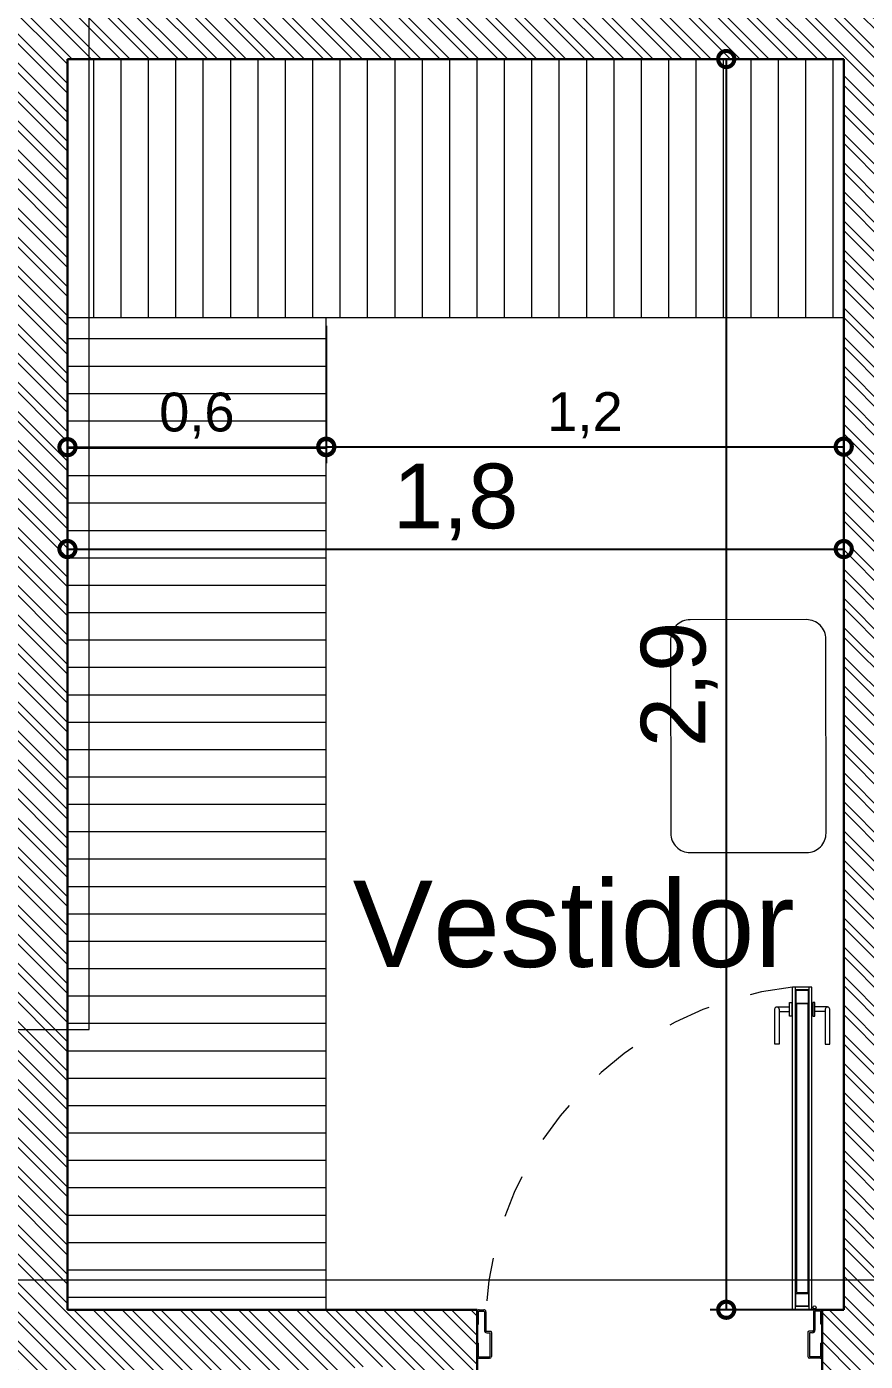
# Model space of a CAD drawing. Header units: millimetres. Extents: x 2502.5 to 2587.5, y 1451 to 1547.9.
# Drawn here: x 2522.618 to 2524.562, y 1506.125 to 1509.219 of the extents above; entities that cross this region are included whole.
import ezdxf

# ---------------------------------------------------------------- set-up
doc = ezdxf.new("R2010")
doc.units = ezdxf.units.MM
doc.linetypes.add('JIS_02_0.7', pattern=[1.35, 0.75, -0.6])
for name, color, linetype, lineweight in [('0.05', 254, 'Continuous', 5), ('0.09', 6, 'Continuous', 9), ('0.15', 6, 'Continuous', 15), ('02_CIVIL_EXIST', 250, 'Continuous', 30), ('08_CIVIL VISTAS FINO', 253, 'Continuous', 5), ('09_CIVIL PROYECCIONES', 230, 'JIS_02_0.7', 5), ('11_CARPINTERIA Y MOBILIARIO', 141, 'Continuous', 9), ('12_TEXTOS', 150, 'Continuous', 20), ('13_COTAS', 8, 'Continuous', 9), ('ABERTURASQ', 250, 'Continuous', 30)]:
    doc.layers.add(name, color=color, linetype=linetype, lineweight=lineweight)
doc.styles.add('Swis721 BT', font='swiss.ttf')
doc.dimstyles.new('ISO-23', dxfattribs={"dimscale": 0.03, "dimtxt": 5, "dimasz": 2.5, "dimexe": 1.25, "dimexo": 0.625, "dimtad": 1, "dimtxsty": 'Swis721 BT', "dimblk": 'DOTSMALL', "dimcen": 2.5, "dimclrt": 150, "dimadec": 0, "dimazin": 0, "dimtfac": 1, "dimtmove": 0, "dimatfit": 3, "dimfxl": 0, "dimarcsym": 0})

# ---------------------------------------------------------------- blocks, each defined once
blk = doc.blocks.new('80')
at = {"layer": '09_CIVIL PROYECCIONES', "linetype": 'JIS_02_0.7', "ltscale": 0.1}
blk.add_arc((2522612.3974, 181769.4556), 0.8022, 276.4267, 356.831, dxfattribs=at)
at = {"layer": '11_CARPINTERIA Y MOBILIARIO'}
for p, q in [((2522612.4184, 181769.5148), (2522612.4184, 181769.4844)), ((2522612.4218, 181769.5148), (2522612.4218, 181769.4844)), ((2522612.4229, 181769.5193), (2522612.4472, 181769.5193)), ((2522612.4229, 181769.5159), (2522612.447, 181769.5159)), ((2522612.4481, 181769.4601), (2522612.4481, 181769.515)), ((2522612.4516, 181769.4593), (2522612.4516, 181769.5155)), ((2522613.1852, 181769.4593), (2522613.1852, 181769.5155)), ((2522613.1887, 181769.4601), (2522613.1887, 181769.515)), ((2522613.2139, 181769.5193), (2522613.1896, 181769.5193)), ((2522613.2139, 181769.5159), (2522613.1898, 181769.5159)), ((2522613.2151, 181769.5148), (2522613.2151, 181769.4844)), ((2522613.2184, 181769.5148), (2522613.2184, 181769.4844)), ((2522612.4184, 181769.4844), (2522612.4218, 181769.4844)), ((2522613.2184, 181769.4844), (2522613.2151, 181769.4844)), ((2522612.4352, 181769.4113), (2522612.4352, 181769.4545)), ((2522612.4385, 181769.4113), (2522612.4385, 181769.4545)), ((2522612.4408, 181769.4601), (2522612.4481, 181769.4601)), ((2522612.4408, 181769.4567), (2522612.4494, 181769.4567)), ((2522613.1961, 181769.4567), (2522613.1874, 181769.4567)), ((2522613.1961, 181769.4601), (2522613.1887, 181769.4601)), ((2522613.1983, 181769.4113), (2522613.1983, 181769.4545)), ((2522613.2017, 181769.4113), (2522613.2017, 181769.4545)), ((2522612.4184, 181769.4404), (2522612.4184, 181769.4113)), ((2522612.4184, 181769.4404), (2522612.4218, 181769.4404)), ((2522612.4218, 181769.4404), (2522612.4218, 181769.4113)), ((2522613.2184, 181769.4404), (2522613.2151, 181769.4404)), ((2522613.2151, 181769.4404), (2522613.2151, 181769.4113)), ((2522613.2184, 181769.4404), (2522613.2184, 181769.4113)), ((2522612.4229, 181769.4101), (2522612.434, 181769.4101)), ((2522612.4229, 181769.4068), (2522612.434, 181769.4068)), ((2522612.4422, 181769.4063), (2522612.4872, 181769.4063)), ((2522612.4422, 181769.4063), (2522612.4422, 181768.6585)), ((2522612.4489, 181769.4063), (2522612.4489, 181768.6585)), ((2522612.4489, 181769.3995), (2522612.4804, 181769.3995)), ((2522612.4501, 181769.3984), (2522612.4793, 181769.3984)), ((2522612.4501, 181769.3691), (2522612.4501, 181769.3984)), ((2522612.4793, 181769.3984), (2522612.4793, 181769.3691)), ((2522612.4804, 181769.4063), (2522612.4804, 181768.6585)), ((2522612.4872, 181769.4063), (2522612.4872, 181768.6585)), ((2522613.2139, 181769.4101), (2522613.2028, 181769.4101)), ((2522613.2139, 181769.4068), (2522613.2028, 181769.4068)), ((2522612.4793, 181769.3691), (2522612.4501, 181769.3691)), ((2522612.4783, 181769.367), (2522612.4511, 181769.367)), ((2522612.4511, 181769.367), (2522612.4511, 181768.6978)), ((2522612.4783, 181768.6978), (2522612.4783, 181769.367)), ((2522612.4115, 181768.7907), (2522612.4008, 181768.7907)), ((2522612.4008, 181768.7907), (2522612.4008, 181768.7102)), ((2522612.4115, 181768.7102), (2522612.4115, 181768.7907)), ((2522612.5179, 181768.7102), (2522612.5179, 181768.7907)), ((2522612.5179, 181768.7907), (2522612.5286, 181768.7907)), ((2522612.5286, 181768.7907), (2522612.5286, 181768.7102)), ((2522612.4115, 181768.7156), (2522612.4351, 181768.7156)), ((2522612.4404, 181768.7263), (2522612.4351, 181768.7263)), ((2522612.4351, 181768.7263), (2522612.4351, 181768.6941)), ((2522612.4404, 181768.6941), (2522612.4404, 181768.7263)), ((2522612.4889, 181768.6941), (2522612.4889, 181768.7263)), ((2522612.4889, 181768.7263), (2522612.4943, 181768.7263)), ((2522612.4943, 181768.7263), (2522612.4943, 181768.6941)), ((2522612.5179, 181768.7156), (2522612.4943, 181768.7156)), ((2522612.4061, 181768.7048), (2522612.4351, 181768.7048)), ((2522612.4351, 181768.6941), (2522612.4404, 181768.6941)), ((2522612.4793, 181768.6956), (2522612.4501, 181768.6956)), ((2522612.4501, 181768.6956), (2522612.4501, 181768.6664)), ((2522612.4511, 181768.6978), (2522612.4783, 181768.6978)), ((2522612.4793, 181768.6664), (2522612.4793, 181768.6956)), ((2522612.4943, 181768.6941), (2522612.4889, 181768.6941)), ((2522612.5233, 181768.7048), (2522612.4943, 181768.7048)), ((2522612.4422, 181768.6585), (2522612.4872, 181768.6585)), ((2522612.4489, 181768.6652), (2522612.4804, 181768.6652)), ((2522612.4501, 181768.6664), (2522612.4793, 181768.6664))]:
    blk.add_line(p, q, dxfattribs=at)
blk.add_circle((2522612.4361, 181769.4014), 0.0036, dxfattribs=at)
for centre, radius, start, end in [((2522612.4229, 181769.5148), 0.00448, 90, 180), ((2522612.4229, 181769.5148), 0.00112, 90, 180), ((2522612.447, 181769.5148), 0.00112, 8.602, 90), ((2522612.4472, 181769.5148), 0.00448, 8.602, 90), ((2522613.1896, 181769.5148), 0.00448, 90, 171.398), ((2522613.1898, 181769.5148), 0.00112, 90, 171.398), ((2522613.2139, 181769.5148), 0.00448, 0, 90), ((2522613.2139, 181769.5148), 0.00112, 0, 90), ((2522612.4408, 181769.4545), 0.0056, 90, 180), ((2522612.4408, 181769.4545), 0.00224, 90, 180), ((2522612.4494, 181769.4589), 0.00224, 270, 8.602), ((2522613.1874, 181769.4589), 0.00224, 171.398, 270), ((2522613.1961, 181769.4545), 0.0056, 0, 90), ((2522613.1961, 181769.4545), 0.00224, 0, 90), ((2522612.4229, 181769.4113), 0.00448, 180, 270), ((2522612.4229, 181769.4113), 0.00112, 180, 270), ((2522612.434, 181769.4113), 0.00448, 270, 0), ((2522612.434, 181769.4113), 0.00112, 270, 0), ((2522613.2028, 181769.4113), 0.00448, 180, 270), ((2522613.2028, 181769.4113), 0.00112, 180, 270), ((2522613.2139, 181769.4113), 0.00448, 270, 0), ((2522613.2139, 181769.4113), 0.00112, 270, 0), ((2522612.4061, 181768.7102), 0.00537, 180, 0), ((2522612.5233, 181768.7102), 0.00537, 180, 0)]:
    blk.add_arc(centre, radius, start, end, dxfattribs=at)
blk = doc.blocks.new('_DotSmall')
at = {"color": 0, "linetype": 'ByBlock', "const_width": 0.5}
blk.add_lwpolyline([(-0.0625, 0, 1), (0.0625, 0, 1)], format="xyb", close=True, dxfattribs=at)
blk = doc.blocks.new('*D215')
at = {"layer": '13_COTAS', "color": 0, "lineweight": -2}
for p, q in [((2522.7123, 1508.5257), (2522.7123, 1508.207)), ((2523.3123, 1508.5257), (2523.3123, 1508.207)), ((2522.7123, 1508.2445), (2523.3123, 1508.2445))]:
    blk.add_line(p, q, dxfattribs=at)
at = {"layer": 'Defpoints', "color": 0}
for p in [(2522.7123, 1508.5444), (2523.3123, 1508.5444), (2523.3123, 1508.2445)]:
    blk.add_point(p, dxfattribs=at)
at = {"layer": '13_COTAS', "color": 0, "lineweight": -2, "xscale": 0.075, "yscale": 0.075, "zscale": 0.075, "rotation": 180}
blk.add_blockref('_DotSmall', (2522.7123, 1508.2445), dxfattribs=at)
at = {"layer": '13_COTAS', "color": 0, "lineweight": -2, "xscale": 0.075, "yscale": 0.075, "zscale": 0.075}
blk.add_blockref('_DotSmall', (2523.3123, 1508.2445), dxfattribs=at)
at = {"layer": '13_COTAS', "color": 150, "insert": (2523.0123, 1508.3175), "char_height": 0.09, "attachment_point": 5, "style": 'Swis721 BT'}
blk.add_mtext('0,6', dxfattribs=at)
blk = doc.blocks.new('*D216')
at = {"layer": '13_COTAS', "color": 0, "lineweight": -2}
for p, q in [((2523.3123, 1508.5257), (2523.3123, 1508.2081)), ((2524.5123, 1508.5257), (2524.5123, 1508.2081)), ((2523.3123, 1508.2456), (2524.5123, 1508.2456))]:
    blk.add_line(p, q, dxfattribs=at)
at = {"layer": 'Defpoints', "color": 0}
for p in [(2523.3123, 1508.5444), (2524.5123, 1508.5444), (2524.5123, 1508.2456)]:
    blk.add_point(p, dxfattribs=at)
at = {"layer": '13_COTAS', "color": 0, "lineweight": -2, "xscale": 0.075, "yscale": 0.075, "zscale": 0.075, "rotation": 180}
blk.add_blockref('_DotSmall', (2523.3123, 1508.2456), dxfattribs=at)
at = {"layer": '13_COTAS', "color": 0, "lineweight": -2, "xscale": 0.075, "yscale": 0.075, "zscale": 0.075}
blk.add_blockref('_DotSmall', (2524.5123, 1508.2456), dxfattribs=at)
at = {"layer": '13_COTAS', "color": 150, "insert": (2523.9123, 1508.3186), "char_height": 0.09, "attachment_point": 5, "style": 'Swis721 BT'}
blk.add_mtext('1,2', dxfattribs=at)
blk = doc.blocks.new('*D57')
at = {"layer": '13_COTAS', "color": 0, "lineweight": -2}
for p, q in [((2522.7123, 1508.1882), (2522.7123, 1507.9707)), ((2524.5123, 1508.1882), (2524.5123, 1507.9707)), ((2522.7123, 1508.0082), (2524.5123, 1508.0082))]:
    blk.add_line(p, q, dxfattribs=at)
at = {"layer": 'Defpoints', "color": 0}
for p in [(2522.7123, 1508.207), (2524.5123, 1508.207), (2524.5123, 1508.0082)]:
    blk.add_point(p, dxfattribs=at)
at = {"layer": '13_COTAS', "color": 0, "lineweight": -2, "xscale": 0.075, "yscale": 0.075, "zscale": 0.075, "rotation": 180}
blk.add_blockref('_DotSmall', (2522.7123, 1508.0082), dxfattribs=at)
at = {"layer": '13_COTAS', "color": 0, "lineweight": -2, "xscale": 0.075, "yscale": 0.075, "zscale": 0.075}
blk.add_blockref('_DotSmall', (2524.5123, 1508.0082), dxfattribs=at)
at = {"layer": '13_COTAS', "color": 150, "insert": (2523.6123, 1508.1174), "char_height": 0.15, "attachment_point": 5, "style": 'Swis721 BT'}
blk.add_mtext('1,8', dxfattribs=at)
blk = doc.blocks.new('*D141')
at = {"layer": '13_COTAS', "color": 0, "lineweight": -2}
for p, q in [((2524.4935, 1509.1444), (2524.2023, 1509.1444)), ((2524.2398, 1509.1444), (2524.2398, 1506.2444)), ((2524.4935, 1506.2444), (2524.2023, 1506.2444))]:
    blk.add_line(p, q, dxfattribs=at)
at = {"layer": 'Defpoints', "color": 0}
for p in [(2524.5123, 1509.1444), (2524.2398, 1506.2444), (2524.5123, 1506.2444)]:
    blk.add_point(p, dxfattribs=at)
at = {"layer": '13_COTAS', "color": 0, "lineweight": -2, "xscale": 0.075, "yscale": 0.075, "zscale": 0.075}
for p, rotation in [((2524.2398, 1509.1444), 90), ((2524.2398, 1506.2444), 270)]:
    blk.add_blockref('_DotSmall', p, dxfattribs=dict(at, rotation=rotation))
at = {"layer": '13_COTAS', "color": 150, "insert": (2524.1306, 1507.6944), "char_height": 0.15, "attachment_point": 5, "rotation": 90, "style": 'Swis721 BT'}
blk.add_mtext('2,9', dxfattribs=at)
blk = doc.blocks.new('silueta')
at = {"layer": '0.09', "color": 3}
blk.add_lwpolyline([(2465.3998, 1540.9166), (2465.3998, 1534.9166), (2473.1998, 1534.9166), (2473.1998, 1537.6666)], dxfattribs=at)

msp = doc.modelspace()

# ---------------------------------------------------------------- hatches: boundary and pattern name
at = {"layer": '0.05'}
h = msp.add_hatch(dxfattribs=at)
h.set_pattern_fill('ANSI31', color=256, scale=0.02, angle=-45)
h.set_pattern_definition([(360, (1978.6417, 2070.090036), (1e-17, 0.0635), [])])
h.paths.add_polyline_path([(2519.0123, 1508.2444), (2518.5123, 1508.2444), (2518.5123, 1507.3444), (2519.0123, 1507.3444)])
h.paths.add_polyline_path([(2518.9123, 1506.8444), (2518.9123, 1507.2444), (2518.4123, 1507.2444), (2518.4123, 1506.8444)])
h.paths.add_polyline_path([(2523.3123, 1508.5444), (2522.7123, 1508.5444), (2522.7123, 1506.2444), (2523.3123, 1506.2444)])
h.paths.add_polyline_path([(2523.1623, 1510.1944), (2523.7623, 1510.1944), (2523.7623, 1512.8944), (2523.1623, 1512.8944)])
h.paths.add_polyline_path([(2518.7623, 1512.8944), (2518.1623, 1512.8944), (2518.1623, 1510.1944), (2518.7623, 1510.1944)])
h = msp.add_hatch(dxfattribs=at)
h.set_pattern_fill('ANSI31', color=256, scale=0.02, angle=225)
h.set_pattern_definition([(270, (1978.6417, 2070.090036), (0.0635, -3e-17), [])])
h.paths.add_polyline_path([(2522.7123, 1509.1444), (2522.7123, 1508.5444), (2523.3123, 1508.5444), (2524.5123, 1508.5444), (2524.5123, 1509.1444)])
h.paths.add_polyline_path([(2516.8623, 1506.9944), (2516.8623, 1507.5944), (2514.9623, 1507.5944), (2514.9623, 1506.9944)])
h.paths.add_polyline_path([(2516.8623, 1505.0944), (2516.8623, 1505.4944), (2514.9623, 1505.4944), (2514.9623, 1505.0944)])
at = {"layer": '0.09'}
h = msp.add_hatch(dxfattribs=at)
h.set_pattern_fill('ANSI32', color=18, scale=0.005, angle=-90)
h.set_pattern_definition([(315, (2, 0), (0.03367596045, 0.03367596045), []), (315, (2, -0.02245), (0.03367596045, 0.03367596045), [])])
h.paths.add_polyline_path([(2527.2623, 1502.0944), (2521.615, 1502.0944), (2521.615, 1501.9444), (2527.2623, 1501.9444)])
h.paths.add_polyline_path([(2514.9623, 1512.8944), (2518.7623, 1512.8944), (2518.7623, 1510.5801), (2518.9623, 1510.5801), (2518.9623, 1512.8944), (2520.9623, 1512.8944), (2520.9623, 1513.0944), (2513.8623, 1513.0944), (2513.8623, 1512.6944), (2514.6623, 1512.6944), (2514.6623, 1511.6944), (2514.9623, 1511.6944)])
h.paths.add_polyline_path([(2520.9623, 1513.2444), (2514.6623, 1513.2444), (2514.6623, 1513.0944), (2520.9623, 1513.0944)])
h.paths.add_polyline_path([(2527.2623, 1513.2444), (2522.9623, 1513.2444), (2522.9623, 1513.0944), (2527.2623, 1513.0944)])
h.paths.add_polyline_path([(2528.0623, 1513.0944), (2527.2623, 1513.0944), (2522.9623, 1513.0944), (2522.9623, 1512.8944), (2522.9623, 1510.5801), (2523.1623, 1510.5801), (2523.1623, 1512.8944), (2526.9623, 1512.8944), (2526.9623, 1511.6944), (2527.0123, 1511.6944), (2527.0623, 1511.6944), (2527.2623, 1511.6944), (2527.2623, 1512.6944), (2528.0623, 1512.6944)])
h.paths.add_polyline_path([(2523.1623, 1510.5801), (2522.9623, 1510.5801), (2522.9623, 1510.2944), (2522.5623, 1510.2944), (2522.5623, 1510.0944), (2523.7623, 1510.0944), (2523.7623, 1510.1944), (2523.1623, 1510.1944)])
h.paths.add_polyline_path([(2521.5623, 1510.2944), (2520.3623, 1510.2944), (2520.3623, 1510.0944), (2521.5623, 1510.0944)])
h.paths.add_polyline_path([(2519.5623, 1510.2944), (2518.9623, 1510.2944), (2518.9623, 1510.5801), (2518.7623, 1510.5801), (2518.7623, 1510.1944), (2518.1623, 1510.1944), (2518.1623, 1510.0944), (2519.5623, 1510.0944)])
h.paths.add_polyline_path([(2527.2623, 1509.3944), (2526.9623, 1509.3944), (2526.9623, 1509.2944), (2522.5623, 1509.2944), (2522.5623, 1506.2338), (2523.6623, 1506.2338), (2523.6623, 1506.2444), (2522.7123, 1506.2444), (2522.7123, 1509.1444), (2524.5123, 1509.1444), (2524.5123, 1506.2444), (2524.4623, 1506.2444), (2524.4623, 1506.2338), (2524.9623, 1506.2338), (2524.9623, 1506.2444), (2524.6123, 1506.2444), (2524.6123, 1507.6444), (2524.9123, 1507.6444), (2524.9123, 1507.7444), (2524.6123, 1507.7444), (2524.6123, 1509.1444), (2525.6123, 1509.1444), (2525.6123, 1507.6444), (2525.7123, 1507.6444), (2525.7123, 1509.1444), (2526.9623, 1509.1444), (2526.9623, 1508.3944), (2527.2623, 1508.3944)])
h.paths.add_polyline_path([(2525.7076, 1508.4035), (2525.7075, 1508.3408), (2525.6992, 1508.3408), (2525.6992, 1508.4035, -1)], flags=16)
h.paths.add_polyline_path([(2525.6253, 1508.4035), (2525.6254, 1508.3408), (2525.617, 1508.3408), (2525.617, 1508.4035, -1)], flags=16)
h.paths.add_polyline_path([(2523.4088, 1509.2768), (2523.3283, 1509.2768), (2523.3283, 1509.2875), (2523.4088, 1509.2875, -1)], flags=16)
h.paths.add_polyline_path([(2527.2623, 1507.7444), (2526.4123, 1507.7444), (2526.4123, 1507.7182), (2526.4123, 1507.6444), (2526.9623, 1507.6444), (2526.9623, 1506.2444), (2525.7623, 1506.2444), (2525.7623, 1506.2338), (2527.2623, 1506.2338)], flags=17)
h.paths.add_polyline_path([(2527.2623, 1506.2338), (2525.7623, 1506.2338), (2525.7623, 1506.2108), (2525.7623, 1506.0944), (2527.2623, 1506.0944)])
h.paths.add_polyline_path([(2524.9623, 1506.2338), (2524.4623, 1506.2338), (2524.4623, 1506.2108), (2524.4623, 1506.0944), (2524.9623, 1506.0944)])
h.paths.add_polyline_path([(2523.6623, 1506.2338), (2522.5623, 1506.2338), (2522.5623, 1506.0944), (2523.6623, 1506.0944)])
h.paths.add_polyline_path([(2523.3783, 1506.1121), (2523.4588, 1506.1121, -1), (2523.4588, 1506.1013), (2523.3783, 1506.1013)], flags=16)
h.paths.add_polyline_path([(2528.0623, 1502.4944), (2527.2623, 1502.4944), (2527.2623, 1503.0444), (2526.9623, 1503.0444), (2526.9623, 1502.2944), (2522.7623, 1502.2944), (2522.7623, 1505.2944), (2522.5623, 1505.2944), (2522.5623, 1502.2944), (2521.615, 1502.2944), (2521.615, 1502.0944), (2528.0623, 1502.0944)])
h.paths.add_polyline_path([(2521.615, 1502.2944), (2516.9623, 1502.2944), (2516.9623, 1502.4944), (2516.6623, 1502.4944), (2514.6623, 1502.4944), (2513.8623, 1502.4944), (2513.8623, 1502.0944), (2514.6623, 1502.0944), (2521.615, 1502.0944)])
h.paths.add_polyline_path([(2521.615, 1502.0944), (2514.6623, 1502.0944), (2514.6623, 1501.9444), (2521.615, 1501.9444)])
h.paths.add_polyline_path([(2516.9623, 1505.1944), (2516.9623, 1505.8944), (2516.9274, 1505.8944), (2516.8623, 1505.8944), (2516.8623, 1505.0944), (2514.9623, 1505.0944), (2514.9623, 1505.4944), (2514.6623, 1505.4944), (2514.6623, 1504.8944), (2514.9623, 1504.8944), (2516.6623, 1504.8944), (2516.9623, 1504.8944)])
h.paths.add_polyline_path([(2519.4996, 1508.6645), (2519.4996, 1507.3622), (2519.933, 1507.3622), (2519.933, 1508.6645)], flags=9)
h.paths.add_polyline_path([(2517.3471, 1509.1069), (2517.3471, 1508.3521), (2517.7804, 1508.3521), (2517.7804, 1509.1069)], flags=9)

# ---------------------------------------------------------------- linework, layer by layer
for p in [(2524.5123, 1508.5444), (2523.3123, 1506.2444)]:
    msp.add_line(p, (2523.3123, 1508.5444), dxfattribs=at)
at = {"layer": '0.15'}
msp.add_line((2535.7644, 1506.3128), (2504.7242, 1506.3128), dxfattribs=at)
at = {"layer": '02_CIVIL_EXIST'}
for p, q in [((2524.5123, 1509.1444), (2522.7123, 1509.1444)), ((2522.7123, 1509.1444), (2522.7123, 1506.2444)), ((2524.5123, 1506.2444), (2524.5123, 1509.1444)), ((2523.6623, 1506.2444), (2522.7123, 1506.2444)), ((2523.6623, 1506.2444), (2523.6623, 1506.0944)), ((2524.5123, 1506.2444), (2524.4623, 1506.2444)), ((2524.4623, 1506.2444), (2524.4623, 1506.0944))]:
    msp.add_line(p, q, dxfattribs=at)
at = {"layer": '08_CIVIL VISTAS FINO'}
msp.add_line((2523.3123, 1508.5444), (2522.7123, 1508.5444), dxfattribs=at)
at = {"layer": '11_CARPINTERIA Y MOBILIARIO'}
msp.add_lwpolyline([(2524.1109, 1507.7992), (2524.1113, 1507.3492, 0.414214), (2524.1563, 1507.3043), (2524.4263, 1507.3045, 0.414214), (2524.4713, 1507.3496), (2524.4709, 1507.7996, 0.414214), (2524.4258, 1507.8445), (2524.1558, 1507.8443, 0.414214)], format="xyb", close=True, dxfattribs=at)

# ---------------------------------------------------------------- block references
at = {"layer": 'ABERTURASQ', "rotation": 180}
msp.add_blockref('80', (2525136.8807, 183275.6512), dxfattribs=at)
at = {"layer": 'Defpoints'}
msp.add_blockref('silueta', (49.5625, -28.0222), dxfattribs=at)

# ---------------------------------------------------------------- texts
at = {"layer": '12_TEXTOS', "insert": (2524.3985, 1507.0364), "char_height": 0.2, "attachment_point": 9, "style": 'Swis721 BT'}
msp.add_mtext_dynamic_manual_height_columns('\\pt0.4;Vestidor', width=4.74294, gutter_width=10, heights=[0], dxfattribs=at)

# ---------------------------------------------------------------- dimensions: what is measured, and where the dimension line sits
at = {"layer": '13_COTAS'}
dim = msp.add_linear_dim(base=(2524.2398, 1506.2444), p1=(2524.5123, 1509.1444), p2=(2524.5123, 1506.2444), angle=270, dimstyle='ISO-23', override={"dimfxl": 100, "dimarcsym": 2}, dxfattribs=at)
dim.commit()
dim.dimension.update_dxf_attribs({"geometry": '*D141', "text_midpoint": (2524.1306, 1507.6944)})
for base, p1, p2, override, picture, middle in [((2523.3123, 1508.2445), (2522.7123, 1508.5444), (2523.3123, 1508.5444), {"dimtxt": 3, "dimfxl": 100, "dimarcsym": 2}, '*D215', (2523.0123, 1508.3175)), ((2524.5123, 1508.2456), (2523.3123, 1508.5444), (2524.5123, 1508.5444), {"dimtxt": 3, "dimfxl": 100, "dimarcsym": 2}, '*D216', (2523.9123, 1508.3186)), ((2524.5123, 1508.0082), (2522.7123, 1508.207), (2524.5123, 1508.207), {"dimfxl": 100, "dimarcsym": 2}, '*D57', (2523.6123, 1508.1174))]:
    dim = msp.add_linear_dim(base=base, p1=p1, p2=p2, dimstyle='ISO-23', override=override, dxfattribs=at)
    dim.commit()
    dim.dimension.update_dxf_attribs({"geometry": picture, "text_midpoint": middle})

doc.saveas('drawing.dxf')
